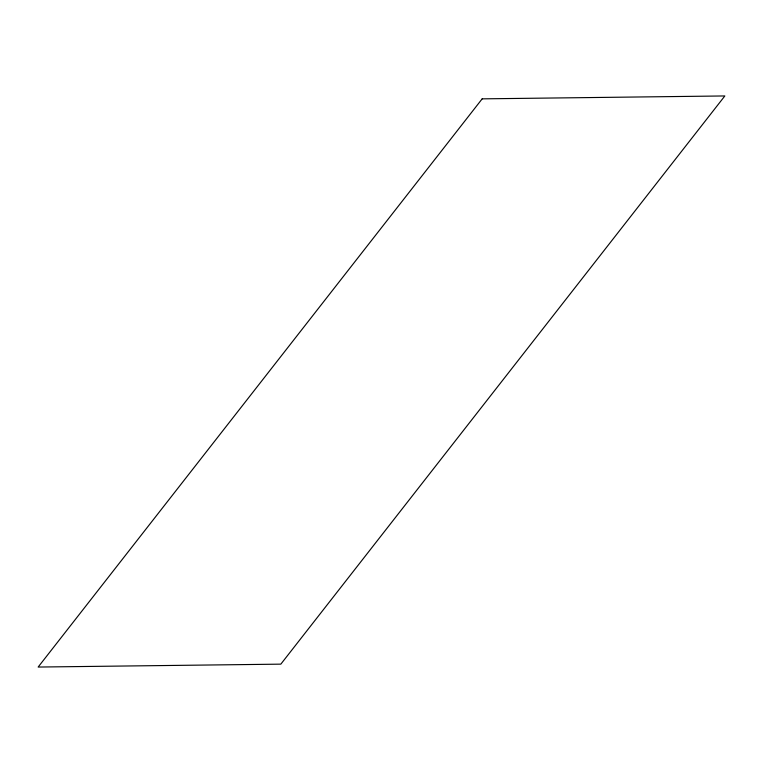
<?xml version="1.0" encoding="UTF-8"?>
<svg xmlns="http://www.w3.org/2000/svg" width="763" height="763" viewBox="0 0 763 763"><rect width="100%" height="100%" fill="white"/><g stroke="black" fill="none" stroke-linecap="round" stroke-linejoin="round"><path stroke-width="1.14" d="M482.168 98.856L38.15 667.053L280.832 664.144L724.85 95.947L482.168 98.856"/></g></svg>
